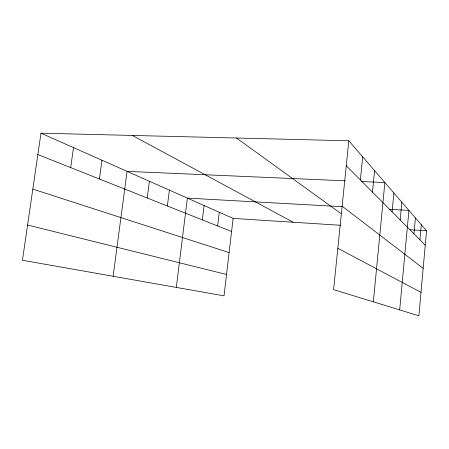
<?xml version="1.0" encoding="UTF-8"?>
<svg xmlns="http://www.w3.org/2000/svg" width="449" height="449" viewBox="0 0 449 449"><rect width="100%" height="100%" fill="white"/><g stroke="black" fill="none" stroke-linecap="round" stroke-linejoin="round"><path stroke-width="0.67" d="M419.905 239.794L421.28 224.691M348.817 140.79L426.55 230.792L418.883 315.815L333.596 289.622L348.817 140.79L40.971 133.185L22.45 260.263L224.029 295.846L233.115 218.394L40.971 133.185M399.677 309.917L408.927 210.385L389.334 209.301M413.972 233.834L415.437 217.922M400.182 219.965L401.849 202.196M373.349 301.829L384.877 182.541L361.293 181.519M392.095 211.838L393.891 192.98M372.462 192.099L374.573 170.609M360.373 179.948L362.685 156.847M217.653 225.97L219.292 212.259M202.364 219.898L204.11 205.53M176.3 287.422L187.373 198.104L342.458 206.703M167.382 206.001L169.391 190.129M147.238 198.003L149.41 181.273M113.137 276.27L127.078 171.366L345.343 180.829M99.397 179.005L101.962 160.231M70.684 167.6L73.501 147.609M233.115 218.394L340.735 225.291M410.038 229.736L426.55 230.792M27.585 225.033L226.537 274.485M32.822 189.102L229.102 252.607M37.856 154.563L231.577 231.499M337.828 248.275L420.999 292.35M132.371 135.441L293.135 222.238M236.488 138.011L340.959 213.556M342.132 206.17L423.166 268.334M346.263 165.765L425.254 245.171"/></g></svg>
